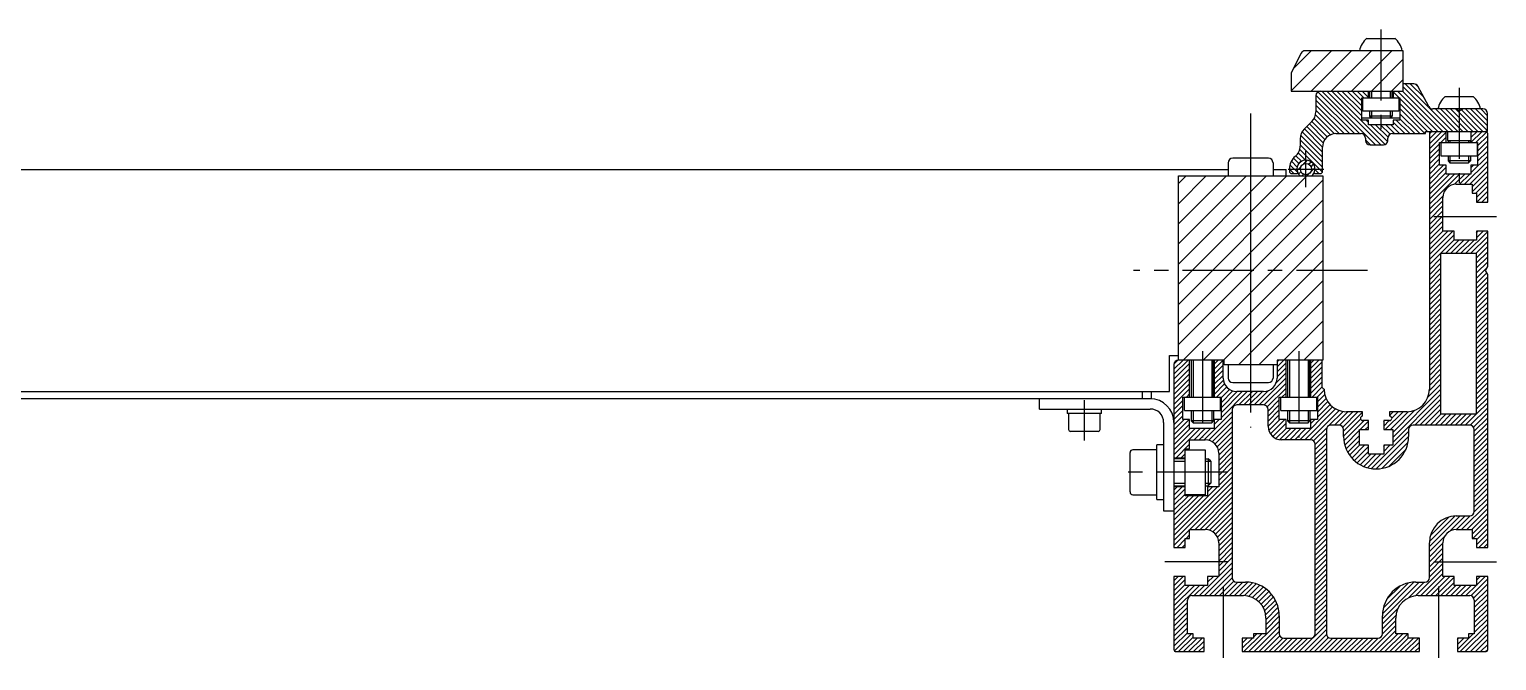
# Model space of a CAD drawing. Extents: x -10 to 2748, y -8 to 1201.
# Drawn here: x 2420.5 to 2747.9, y 66 to 206.8 of the extents above; entities that cross this region are included whole.
import ezdxf

# ---------------------------------------------------------------- set-up
doc = ezdxf.new("R2010")
doc.units = 0
doc.header["$LTSCALE"] = 0.5
doc.linetypes.add('CENTER', pattern=[50.8, 31.75, -6.35, 6.35, -6.35])
for name, color, linetype in [('MSM_CENTER', 1, 'CENTER'), ('MSM_CONTINUOUS', 7, 'CONTINUOUS'), ('MSM_NARROW', 5, 'CONTINUOUS')]:
    doc.layers.add(name, color=color, linetype=linetype)

msp = doc.modelspace()

# ---------------------------------------------------------------- linework, layer by layer
at = {"layer": 'MSM_CENTER'}
for p, q in [((2722, 206.75), (2722, 183.5)), ((2739.5, 193.75), (2739.5, 172.5)), ((2692.95, 188), (2692.95, 118)), ((2705.3, 171.6), (2705.3, 179.6)), ((2701.3, 175.6), (2709.3, 175.6)), ((2733.85, 165), (2747.85, 165)), ((2719.05, 153), (2666.85, 153)), ((2682.2, 135), (2682.2, 115.75)), ((2703.7, 135), (2703.7, 115.75)), ((2655.85, 124.1), (2655.85, 115.1)), ((2687.85, 108), (2664.05, 108)), ((2687.85, 88), (2673.85, 88)), ((2733.85, 88), (2747.85, 88)), ((2686.85, 82.5), (2686.85, 66)), ((2734.85, 82.5), (2734.85, 66))]:
    msp.add_line(p, q, dxfattribs=at)
at = {"layer": 'MSM_CONTINUOUS'}
for p, q in [((2718.88, 204.75), (2725.13, 204.75)), ((2704.22, 201.45), (2702.11, 197.21)), ((2727, 202), (2705.12, 202)), ((2727, 193), (2727, 202)), ((2702, 196.76), (2702, 193)), ((2729.4, 194.6), (2727, 194.6)), ((2732.72, 189.53), (2730.28, 194.07)), ((2702, 193), (2727, 193)), ((2707.5, 192), (2707.5, 188.34)), ((2717.75, 191.5), (2726.25, 191.5)), ((2717.75, 186.5), (2717.75, 191.5)), ((2718, 188.5), (2718, 191.5)), ((2719.25, 191.5), (2719.25, 193)), ((2719.5, 193), (2719.5, 191.5)), ((2724.5, 191.5), (2724.5, 193)), ((2724.75, 193), (2724.75, 191.5)), ((2726, 191.5), (2726, 188.5)), ((2726.25, 191.5), (2726.25, 186.5)), ((2736.38, 191.75), (2742.63, 191.75)), ((2717.75, 187), (2726.25, 187)), ((2726, 188.5), (2718, 188.5)), ((2719.5, 188.5), (2719.5, 187.43)), ((2724.5, 187.43), (2719.5, 187.43)), ((2719.5, 187.43), (2719.93, 187)), ((2724.07, 187), (2724.5, 187.43)), ((2724.5, 188.5), (2724.5, 187.43)), ((2744.8, 189), (2733.6, 189)), ((2739.5, 188.5), (2738.63, 189)), ((2740.37, 189), (2739.5, 188.5)), ((2745.8, 184), (2745.8, 188)), ((2706.62, 186.22), (2704.88, 184.48)), ((2712, 183.5), (2717.6, 183.5)), ((2719.25, 186.5), (2717.75, 186.5)), ((2719.25, 185.5), (2719.25, 186.5)), ((2724.75, 185.5), (2719.25, 185.5)), ((2724.6, 183.5), (2732, 183.5)), ((2724.75, 186.5), (2724.75, 185.5)), ((2726.25, 186.5), (2724.75, 186.5)), ((2732, 184), (2745.8, 184)), ((2732, 183.5), (2732, 184)), ((2732.85, 183.5), (2732.85, 126.51)), ((2736.6, 181.5), (2736.6, 184)), ((2736.9, 184), (2736.9, 182)), ((2742.1, 184), (2742.1, 181.5)), ((2745.85, 168.25), (2745.85, 183.5)), ((2704, 182.36), (2704, 180.74)), ((2709, 175.1), (2709, 180.5)), ((2718.6, 182.5), (2718.6, 182)), ((2719.6, 181), (2722.6, 181)), ((2723.6, 182), (2723.6, 182.5)), ((2735.1, 181.5), (2743.6, 181.5)), ((2735.1, 176.5), (2735.1, 181.5)), ((2735.5, 178.5), (2735.5, 181.5)), ((2736.9, 182), (2742.1, 182)), ((2737, 182), (2737, 181.5)), ((2742, 181.5), (2742, 182)), ((2743.5, 181.5), (2743.5, 178.5)), ((2743.6, 181.5), (2743.6, 176.5)), ((2687.95, 177), (2687.95, 174.08)), ((2696.95, 178), (2688.95, 178)), ((2697.95, 177), (2697.95, 174.08)), ((2743.5, 178.5), (2735.5, 178.5)), ((2737, 178.5), (2737, 177.43)), ((2742, 177.43), (2737, 177.43)), ((2737, 177.43), (2737.43, 177)), ((2737.43, 177), (2741.57, 177)), ((2741.57, 177), (2742, 177.43)), ((2742, 178.5), (2742, 177.43)), ((2113.75, 175.5), (2687.95, 175.5)), ((2676.85, 174.08), (2709.05, 174.08)), ((2676.85, 133), (2676.85, 174.08)), ((2692.95, 174.08), (2692.95, 131.92)), ((2697.95, 175.5), (2700.85, 175.5)), ((2700.85, 174.08), (2700.85, 175.5)), ((2701.6, 175.6), (2701.6, 175.1)), ((2702.1, 174.6), (2703.21, 174.6)), ((2707.39, 174.6), (2708.5, 174.6)), ((2709.05, 174.08), (2709.05, 133)), ((2736.6, 176.5), (2735.1, 176.5)), ((2736.6, 174.5), (2736.6, 176.5)), ((2742.1, 174.5), (2736.6, 174.5)), ((2742.1, 176.5), (2742.1, 174.5)), ((2743.6, 176.5), (2742.1, 176.5)), ((2738.85, 172.25), (2742.35, 172.25)), ((2742.35, 172.25), (2742.35, 170.25)), ((2742.35, 170.25), (2743.35, 170.25)), ((2743.35, 170.25), (2743.35, 168.25)), ((2735.85, 161.75), (2735.85, 169.25)), ((2743.35, 168.25), (2745.85, 168.25)), ((2738.35, 161.75), (2735.85, 161.75)), ((2738.35, 159.75), (2738.35, 161.75)), ((2745.85, 161.75), (2743.35, 161.75)), ((2743.35, 161.75), (2743.35, 159.75)), ((2745.85, 153.87), (2745.85, 161.75)), ((2743.35, 159.75), (2738.35, 159.75)), ((2743.35, 156.75), (2735.35, 156.75)), ((2735.35, 156.75), (2735.35, 121)), ((2743.35, 121), (2743.35, 156.75)), ((2745.35, 153), (2745.85, 153.87)), ((2745.85, 152.13), (2745.35, 153)), ((2745.85, 91.25), (2745.85, 152.13)), ((2674.85, 126), (2674.85, 134)), ((2674.85, 134), (2676.85, 134)), ((2675.85, 132), (2675.85, 91.25)), ((2687.05, 133), (2676.85, 133)), ((2679.35, 124.75), (2679.35, 133)), ((2679.7, 133), (2679.7, 124.75)), ((2684.7, 124.75), (2684.7, 133)), ((2684.85, 133), (2684.85, 124.75)), ((2686.85, 129), (2686.85, 133)), ((2687.05, 131.92), (2687.05, 133)), ((2698.85, 131.92), (2687.05, 131.92)), ((2687.95, 131.92), (2687.95, 129)), ((2697.95, 131.92), (2697.95, 129)), ((2698.85, 133), (2698.85, 129)), ((2709.05, 133), (2698.85, 133)), ((2700.85, 124.75), (2700.85, 133)), ((2701.2, 133), (2701.2, 124.75)), ((2706.2, 124.75), (2706.2, 133)), ((2706.35, 133), (2706.35, 124.75)), ((2708.95, 126.91), (2708.95, 133)), ((2688.95, 128), (2696.95, 128)), ((2126.85, 126), (2674.85, 126)), ((2668.85, 124.4), (2668.85, 126)), ((2670.85, 124.4), (2670.85, 126)), ((2677.85, 124.75), (2686.35, 124.75)), ((2677.85, 119.75), (2677.85, 124.75)), ((2678.2, 121.75), (2678.2, 124.75)), ((2686.2, 121.75), (2686.2, 124.75)), ((2686.35, 124.75), (2686.35, 119.75)), ((2695.85, 126), (2689.85, 126)), ((2699.35, 124.75), (2707.85, 124.75)), ((2699.35, 119.75), (2699.35, 124.75)), ((2699.7, 121.75), (2699.7, 124.75)), ((2707.7, 121.75), (2707.7, 124.75)), ((2707.85, 124.75), (2707.85, 119.75)), ((2670.85, 124.4), (2130.85, 124.4)), ((2645.85, 122.1), (2645.85, 124.4)), ((2645.85, 122.1), (2670.55, 122.1)), ((2652.05, 122.1), (2652.05, 121.1)), ((2659.65, 121.1), (2659.65, 122.1)), ((2678.2, 121.75), (2686.2, 121.75)), ((2679.7, 121.75), (2679.7, 119.43)), ((2684.7, 121.75), (2684.7, 119.43)), ((2688.85, 122), (2688.85, 84.5)), ((2695.85, 123), (2689.85, 123)), ((2696.85, 118.25), (2696.85, 122)), ((2699.7, 121.75), (2707.7, 121.75)), ((2701.2, 121.75), (2701.2, 119.43)), ((2706.2, 121.75), (2706.2, 119.43)), ((2717.95, 121.51), (2714.35, 121.51)), ((2717.95, 120.51), (2717.95, 121.51)), ((2723.95, 121.51), (2723.95, 120.51)), ((2727.85, 121.51), (2723.95, 121.51)), ((2659.65, 121.1), (2652.05, 121.1)), ((2652.35, 121.1), (2652.35, 117.5)), ((2659.35, 117.5), (2659.35, 121.1)), ((2673.55, 119.1), (2673.55, 99.4)), ((2679.35, 119.75), (2677.85, 119.75)), ((2679.35, 117.75), (2679.35, 119.75)), ((2684.7, 119.43), (2679.7, 119.43)), ((2679.7, 119.43), (2680.13, 119)), ((2680.13, 119), (2684.27, 119)), ((2684.27, 119), (2684.7, 119.43)), ((2684.85, 119.75), (2684.85, 117.75)), ((2686.35, 119.75), (2684.85, 119.75)), ((2700.85, 119.75), (2699.35, 119.75)), ((2700.85, 117.75), (2700.85, 119.75)), ((2706.2, 119.43), (2701.2, 119.43)), ((2701.2, 119.43), (2701.63, 119)), ((2701.63, 119), (2705.77, 119)), ((2705.77, 119), (2706.2, 119.43)), ((2706.35, 119.75), (2706.35, 117.75)), ((2707.85, 119.75), (2706.35, 119.75)), ((2712.7, 118.5), (2710.85, 118.5)), ((2719.25, 119.51), (2717.95, 119.51)), ((2719.25, 117.51), (2719.25, 119.51)), ((2722.65, 119.51), (2722.65, 117.51)), ((2723.95, 119.51), (2722.65, 119.51)), ((2741.85, 118.5), (2729.2, 118.5)), ((2735.35, 121), (2743.35, 121)), ((2658.95, 117.1), (2652.75, 117.1)), ((2684.85, 117.75), (2679.35, 117.75)), ((2679.35, 115.25), (2682.85, 115.25)), ((2679.35, 113.25), (2679.35, 115.25)), ((2706.35, 115.25), (2699.85, 115.25)), ((2706.35, 117.75), (2700.85, 117.75)), ((2709.85, 117.5), (2709.85, 72)), ((2713.7, 116), (2713.7, 117.5)), ((2717.25, 117.51), (2719.25, 117.51)), ((2717.25, 114.01), (2717.25, 117.51)), ((2722.65, 117.51), (2724.65, 117.51)), ((2724.65, 117.51), (2724.65, 114.01)), ((2728.2, 117.5), (2728.2, 116)), ((2742.85, 99.25), (2742.85, 117.5)), ((2666.05, 103.6), (2666.05, 112.4)), ((2672.05, 113), (2666.65, 113)), ((2672.05, 101.9), (2672.05, 114.1)), ((2673.55, 114.1), (2672.05, 114.1)), ((2678.35, 102.75), (2678.35, 113.25)), ((2678.35, 113.25), (2679.35, 113.25)), ((2678.35, 113), (2682.85, 113)), ((2682.85, 113), (2682.85, 103)), ((2685.85, 112.25), (2685.85, 104.75)), ((2707.35, 72), (2707.35, 114.25)), ((2719.25, 114.01), (2717.25, 114.01)), ((2719.25, 112.01), (2719.25, 114.01)), ((2722.65, 112.01), (2719.25, 112.01)), ((2722.65, 114.01), (2722.65, 112.01)), ((2724.65, 114.01), (2722.65, 114.01)), ((2675.85, 111.25), (2678.35, 111.25)), ((2678.35, 111), (2675.85, 111)), ((2682.85, 111), (2683.51, 111)), ((2684.05, 110.46), (2683.51, 111)), ((2683.51, 111), (2683.51, 105)), ((2684.05, 110.46), (2684.05, 105.54)), ((2675.85, 105), (2678.35, 105)), ((2682.85, 105), (2683.51, 105)), ((2683.51, 105), (2684.05, 105.54)), ((2666.65, 103), (2672.05, 103)), ((2672.05, 101.9), (2673.55, 101.9)), ((2678.35, 104.75), (2675.85, 104.75)), ((2682.85, 103), (2678.35, 103)), ((2683.35, 102.75), (2678.35, 102.75)), ((2683.35, 104.75), (2683.35, 102.75)), ((2685.85, 104.75), (2683.35, 104.75)), ((2673.55, 99.4), (2675.85, 99.4)), ((2738.85, 98.25), (2741.85, 98.25)), ((2679.35, 95.25), (2682.85, 95.25)), ((2679.35, 93.25), (2679.35, 95.25)), ((2738.85, 95.25), (2742.35, 95.25)), ((2742.35, 95.25), (2742.35, 93.25)), ((2678.35, 91.25), (2678.35, 93.25)), ((2678.35, 93.25), (2679.35, 93.25)), ((2685.85, 92.25), (2685.85, 84.75)), ((2732.85, 84.5), (2732.85, 92.25)), ((2735.85, 84.75), (2735.85, 92.25)), ((2742.35, 93.25), (2743.35, 93.25)), ((2743.35, 93.25), (2743.35, 91.25)), ((2675.85, 91.25), (2678.35, 91.25)), ((2743.35, 91.25), (2745.85, 91.25)), ((2675.85, 84.75), (2675.85, 68.5)), ((2678.35, 84.75), (2675.85, 84.75)), ((2678.35, 82.75), (2678.35, 84.75)), ((2683.35, 82.75), (2678.35, 82.75)), ((2683.35, 84.75), (2683.35, 82.75)), ((2685.85, 84.75), (2683.35, 84.75)), ((2689.85, 83.5), (2691.85, 83.5)), ((2729.85, 83.5), (2731.85, 83.5)), ((2738.35, 84.75), (2735.85, 84.75)), ((2738.35, 82.75), (2738.35, 84.75)), ((2743.35, 82.75), (2738.35, 82.75)), ((2743.35, 84.75), (2743.35, 82.75)), ((2745.85, 84.75), (2743.35, 84.75)), ((2745.85, 68.5), (2745.85, 84.75)), ((2678.85, 72), (2678.85, 79.5)), ((2679.85, 80.5), (2691.35, 80.5)), ((2730.35, 80.5), (2741.85, 80.5)), ((2742.85, 79.5), (2742.85, 72)), ((2696.35, 75.5), (2696.35, 72)), ((2699.35, 76), (2699.35, 72)), ((2722.35, 72), (2722.35, 76)), ((2725.35, 72), (2725.35, 75.5)), ((2680.1, 72), (2678.85, 72)), ((2680.1, 71), (2680.1, 72)), ((2682.6, 71), (2680.1, 71)), ((2682.6, 68), (2682.6, 71)), ((2691.1, 71), (2691.1, 68)), ((2693.6, 71), (2691.1, 71)), ((2693.6, 72), (2693.6, 71)), ((2696.35, 72), (2693.6, 72)), ((2700.35, 71), (2706.35, 71)), ((2710.85, 71), (2721.35, 71)), ((2728.1, 72), (2725.35, 72)), ((2728.1, 71), (2728.1, 72)), ((2730.6, 71), (2728.1, 71)), ((2730.6, 68), (2730.6, 71)), ((2739.1, 71), (2739.1, 68)), ((2741.6, 71), (2739.1, 71)), ((2741.6, 72), (2741.6, 71)), ((2742.85, 72), (2741.6, 72)), ((2676.35, 68), (2682.6, 68)), ((2691.1, 68), (2730.6, 68)), ((2739.1, 68), (2745.35, 68))]:
    msp.add_line(p, q, dxfattribs=at)
msp.add_circle((2705.3, 175.6), 1.25, dxfattribs=at)
for centre, radius, start, end in [((2721.91, 201.1), 4.75, 129.7731, 169.0684), ((2722.09, 201.1), 4.75, 10.9316, 50.2269), ((2705.12, 201), 1, 90, 153.4349), ((2703, 196.76), 1, 153.4349, 180), ((2729.4, 193.6), 1, 28.1786, 90), ((2708.5, 192), 1, 90, 180), ((2739.41, 188.1), 4.75, 129.7731, 169.0684), ((2739.59, 188.1), 4.75, 10.9316, 50.2269), ((2704.5, 188.34), 3, 315, 0), ((2733.6, 190), 1, 208.1786, 270), ((2744.8, 188), 1, 360, 90), ((2707, 182.36), 3, 135, 180), ((2712, 180.5), 3, 90, 180), ((2717.6, 182.5), 1, 360, 90), ((2724.6, 182.5), 1, 90, 180), ((2733.35, 183.5), 0.5, 90, 180), ((2745.35, 183.5), 0.5, 360, 90), ((2701, 180.74), 3, 309.9255, 360), ((2719.6, 182), 1, 180, 270), ((2722.6, 182), 1, 270, 0), ((2688.95, 177), 1, 90, 180), ((2696.95, 177), 1, 0, 90), ((2705.3, 175.6), 3.7, 129.9255, 180), ((2705.3, 175.6), 2, 310.5358, 229.4642), ((2702.1, 175.1), 0.5, 180, 270), ((2703.21, 174.9), 0.3, 270, 333.3458), ((2707.39, 174.9), 0.3, 206.6542, 270), ((2708.5, 175.1), 0.5, 270, 360), ((2738.85, 169.25), 3, 90, 180), ((2676.85, 132), 1, 90, 180), ((2689.85, 129), 3, 180, 270), ((2688.95, 129), 1, 180, 270), ((2695.85, 129), 3, 270, 0), ((2696.95, 129), 1, 270, 360), ((2709.83, 127.38), 1, 208.5701, 241.4299), ((2714.35, 126.51), 5, 180, 270), ((2727.85, 126.51), 5, 270, 360), ((2670.55, 119.1), 5.3, 0, 90), ((2670.55, 119.1), 3, 360, 90), ((2689.85, 122), 1, 90, 180), ((2695.85, 122), 1, 360, 90), ((2699.85, 118.25), 3, 180, 270), ((2710.85, 117.5), 1, 90, 180), ((2712.7, 117.5), 1, 360, 90), ((2717.95, 120.01), 0.5, 90, 270), ((2723.95, 120.01), 0.5, 270, 90), ((2729.2, 117.5), 1, 90, 180), ((2741.85, 117.5), 1, 360, 90), ((2652.75, 117.5), 0.4, 180, 270), ((2658.95, 117.5), 0.4, 270, 0), ((2682.85, 112.25), 3, 360, 90), ((2706.35, 114.25), 1, 360, 90), ((2720.95, 116), 7.25, 180, 0), ((2666.65, 112.4), 0.6, 90, 180), ((2666.65, 103.6), 0.6, 180, 270), ((2738.85, 92.25), 6, 90, 180), ((2741.85, 99.25), 1, 270, 0), ((2682.85, 92.25), 3, 360, 90), ((2738.85, 92.25), 3, 90, 180), ((2689.85, 84.5), 1, 180, 270), ((2691.85, 76), 7.5, 0, 90), ((2729.85, 76), 7.5, 90, 180), ((2731.85, 84.5), 1, 270, 0), ((2679.85, 79.5), 1, 90, 180), ((2691.35, 75.5), 5, 0, 90), ((2730.35, 75.5), 5, 90, 180), ((2741.85, 79.5), 1, 360, 90), ((2700.35, 72), 1, 180, 270), ((2706.35, 72), 1, 270, 0), ((2710.85, 72), 1, 180, 270), ((2721.35, 72), 1, 270, 0), ((2676.35, 68.5), 0.5, 180, 270), ((2745.35, 68.5), 0.5, 270, 0)]:
    msp.add_arc(centre, radius, start, end, dxfattribs=at)
at = {"layer": 'MSM_NARROW'}
for p, q in [((2702, 193.03), (2710.97, 202)), ((2702.52, 198.04), (2706.48, 202)), ((2706.46, 193), (2715.46, 202)), ((2710.95, 193), (2719.95, 202)), ((2715.44, 193), (2724.44, 202)), ((2719.93, 193), (2727, 200.07)), ((2724.42, 193), (2727, 195.58)), ((2736.94, 184), (2727, 193.94)), ((2738.06, 184), (2727.46, 194.6)), ((2731.64, 191.55), (2728.58, 194.6)), ((2730.34, 193.96), (2729.78, 194.52)), ((2714.99, 183.5), (2707.5, 190.99)), ((2716.11, 183.5), (2707.51, 192.1)), ((2717.23, 183.5), (2707.92, 192.81)), ((2720.85, 181), (2708.85, 193)), ((2721.98, 181), (2709.98, 193)), ((2723.01, 181.09), (2711.1, 193)), ((2717.75, 187.47), (2712.22, 193)), ((2717.75, 188.59), (2713.34, 193)), ((2717.75, 189.72), (2714.47, 193)), ((2717.75, 190.84), (2715.59, 193)), ((2718.21, 191.5), (2716.71, 193)), ((2719.25, 191.58), (2717.83, 193)), ((2719.25, 192.71), (2718.96, 193)), ((2719.93, 193), (2719.93, 191.5)), ((2724.07, 193), (2724.07, 191.5)), ((2726.07, 191.5), (2724.75, 192.82)), ((2724.95, 191.5), (2724.75, 191.7)), ((2734.69, 184), (2725.69, 193)), ((2733.57, 184), (2726.25, 191.32)), ((2732.45, 184), (2726.25, 190.2)), ((2735.81, 184), (2726.81, 193)), ((2710.76, 183.23), (2707.12, 186.88)), ((2711.64, 183.48), (2707.43, 187.69)), ((2713.86, 183.5), (2707.5, 189.86)), ((2712.74, 183.5), (2707.5, 188.74)), ((2719.93, 188.5), (2719.93, 187)), ((2724.07, 188.5), (2724.07, 187)), ((2731.82, 183.5), (2726.25, 189.07)), ((2730.7, 183.5), (2726.25, 187.95)), ((2729.58, 183.5), (2726.25, 186.83)), ((2739.18, 184), (2734.18, 189)), ((2740.3, 184), (2735.3, 189)), ((2741.43, 184), (2736.43, 189)), ((2742.55, 184), (2737.55, 189)), ((2743.67, 184), (2738.72, 188.95)), ((2744.79, 184), (2740, 188.79)), ((2745.8, 184.12), (2740.92, 189)), ((2745.8, 185.24), (2742.04, 189)), ((2745.8, 186.36), (2743.16, 189)), ((2745.8, 187.49), (2744.29, 189)), ((2709, 179.38), (2704.45, 183.93)), ((2709, 180.51), (2704.95, 184.55)), ((2709.16, 181.47), (2705.51, 185.11)), ((2709.54, 182.21), (2706.08, 185.68)), ((2710.07, 182.8), (2706.64, 186.24)), ((2719.25, 185.97), (2718.72, 186.5)), ((2723.54, 181.68), (2719.72, 185.5)), ((2723.63, 182.72), (2720.84, 185.5)), ((2724.1, 183.37), (2721.97, 185.5)), ((2725.09, 183.5), (2723.09, 185.5)), ((2726.21, 183.5), (2724.21, 185.5)), ((2727.33, 183.5), (2724.75, 186.08)), ((2728.46, 183.5), (2725.46, 186.5)), ((2731.95, 183.5), (2732, 183.55)), ((2732.85, 183.47), (2733.38, 184)), ((2732.85, 182.35), (2734.5, 184)), ((2732.85, 181.23), (2735.62, 184)), ((2732.85, 180.1), (2736.6, 183.85)), ((2742.1, 181.5), (2744.6, 184)), ((2742.1, 182.62), (2743.48, 184)), ((2742.1, 183.74), (2742.36, 184)), ((2743.23, 181.5), (2745.64, 183.91)), ((2709, 177.14), (2704, 182.14)), ((2709, 176.02), (2704, 181.02)), ((2709, 178.26), (2704.11, 183.15)), ((2719.73, 181), (2718.6, 182.13)), ((2732.85, 178.98), (2735.1, 181.23)), ((2732.85, 177.86), (2735.1, 180.11)), ((2735.37, 181.5), (2736.6, 182.73)), ((2736.49, 181.5), (2736.6, 181.61)), ((2737.43, 182), (2737.43, 181.5)), ((2741.57, 182), (2741.57, 181.5)), ((2743.6, 180.75), (2745.85, 183)), ((2743.6, 179.63), (2745.85, 181.88)), ((2743.6, 178.51), (2745.85, 180.76)), ((2703.35, 176.05), (2702.05, 177.36)), ((2703.71, 176.81), (2702.5, 178.02)), ((2704.31, 177.34), (2703.08, 178.57)), ((2705.18, 177.59), (2703.57, 179.2)), ((2703.63, 176.7), (2704.19, 177.27)), ((2708.97, 174.93), (2703.9, 179.99)), ((2704.79, 176.74), (2705.62, 177.57)), ((2705.88, 176.71), (2706.43, 177.25)), ((2732.85, 176.74), (2735.1, 178.99)), ((2732.85, 175.61), (2735.1, 177.86)), ((2737.43, 178.5), (2737.43, 177)), ((2740.71, 172.25), (2745.85, 177.39)), ((2741.57, 178.5), (2741.57, 177)), ((2742.1, 174.76), (2745.85, 178.51)), ((2743.6, 177.38), (2745.85, 179.63)), ((2676.85, 145.43), (2705.95, 174.54)), ((2676.85, 172.37), (2678.56, 174.08)), ((2676.85, 167.88), (2683.05, 174.08)), ((2676.85, 163.39), (2687.54, 174.08)), ((2676.85, 158.9), (2692.03, 174.08)), ((2676.85, 154.41), (2696.52, 174.08)), ((2676.85, 149.92), (2701.01, 174.08)), ((2702.56, 174.6), (2701.6, 175.56)), ((2703.46, 174.82), (2701.73, 176.55)), ((2703.33, 175.28), (2704.16, 176.11)), ((2703.65, 174.47), (2704.19, 175.02)), ((2704.38, 174.08), (2704.77, 174.47)), ((2706.36, 174.95), (2707.28, 175.86)), ((2706.43, 176.13), (2706.98, 176.68)), ((2708.17, 174.6), (2707.3, 175.48)), ((2732.85, 174.49), (2735.1, 176.74)), ((2732.85, 173.37), (2735.98, 176.5)), ((2732.85, 172.25), (2736.6, 176)), ((2732.85, 171.12), (2736.6, 174.87)), ((2732.85, 170), (2737.35, 174.5)), ((2732.85, 168.88), (2738.47, 174.5)), ((2732.85, 167.76), (2739.59, 174.5)), ((2738.44, 172.22), (2740.72, 174.5)), ((2739.59, 172.25), (2741.84, 174.5)), ((2741.83, 172.25), (2745.85, 176.27)), ((2742.1, 175.88), (2742.72, 176.5)), ((2742.35, 171.64), (2745.85, 175.14)), ((2742.35, 170.52), (2745.85, 174.02)), ((2676.85, 140.94), (2709.05, 173.14)), ((2743.2, 170.25), (2745.85, 172.9)), ((2743.35, 169.28), (2745.85, 171.78)), ((2743.45, 168.25), (2745.85, 170.65)), ((2676.85, 136.45), (2709.05, 168.65)), ((2732.85, 166.63), (2735.88, 169.66)), ((2732.85, 165.51), (2735.85, 168.51)), ((2732.85, 164.39), (2735.85, 167.39)), ((2744.57, 168.25), (2745.85, 169.53)), ((2745.69, 168.25), (2745.85, 168.41)), ((2677.89, 133), (2709.05, 164.16)), ((2732.85, 163.27), (2735.85, 166.27)), ((2732.85, 162.14), (2735.85, 165.14)), ((2732.85, 161.02), (2735.85, 164.02)), ((2732.85, 159.9), (2735.85, 162.9)), ((2732.85, 158.78), (2735.85, 161.78)), ((2732.85, 157.65), (2736.95, 161.75)), ((2732.85, 156.53), (2738.07, 161.75)), ((2732.85, 155.41), (2738.35, 160.91)), ((2740.93, 156.75), (2745.85, 161.67)), ((2742.05, 156.75), (2745.85, 160.55)), ((2743.35, 161.42), (2743.68, 161.75)), ((2743.35, 160.29), (2744.81, 161.75)), ((2682.38, 133), (2709.05, 159.67)), ((2732.85, 154.29), (2738.35, 159.79)), ((2736.44, 156.75), (2739.44, 159.75)), ((2737.56, 156.75), (2740.56, 159.75)), ((2738.68, 156.75), (2741.68, 159.75)), ((2739.81, 156.75), (2742.81, 159.75)), ((2743.17, 156.75), (2745.85, 159.43)), ((2743.35, 155.8), (2745.85, 158.3)), ((2743.35, 154.68), (2745.85, 157.18)), ((2686.87, 133), (2709.05, 155.18)), ((2732.85, 153.16), (2735.35, 155.66)), ((2732.85, 152.04), (2735.35, 154.54)), ((2743.35, 153.56), (2745.85, 156.06)), ((2743.35, 152.44), (2745.85, 154.94)), ((2690.28, 131.92), (2709.05, 150.69)), ((2732.85, 150.92), (2735.35, 153.42)), ((2732.85, 149.79), (2735.35, 152.29)), ((2732.85, 148.67), (2735.35, 151.17)), ((2743.35, 151.31), (2745.78, 153.74)), ((2743.35, 150.19), (2745.65, 152.49)), ((2743.35, 149.07), (2745.85, 151.57)), ((2732.85, 147.55), (2735.35, 150.05)), ((2732.85, 146.43), (2735.35, 148.93)), ((2732.85, 145.3), (2735.35, 147.8)), ((2743.35, 147.95), (2745.85, 150.45)), ((2743.35, 146.82), (2745.85, 149.32)), ((2743.35, 145.7), (2745.85, 148.2)), ((2694.77, 131.92), (2709.05, 146.2)), ((2732.85, 144.18), (2735.35, 146.68)), ((2732.85, 143.06), (2735.35, 145.56)), ((2732.85, 141.94), (2735.35, 144.44)), ((2743.35, 144.58), (2745.85, 147.08)), ((2743.35, 143.46), (2745.85, 145.96)), ((2743.35, 142.33), (2745.85, 144.83)), ((2700.34, 133), (2709.05, 141.71)), ((2732.85, 140.81), (2735.35, 143.31)), ((2732.85, 139.69), (2735.35, 142.19)), ((2732.85, 138.57), (2735.35, 141.07)), ((2743.35, 141.21), (2745.85, 143.71)), ((2743.35, 140.09), (2745.85, 142.59)), ((2743.35, 138.97), (2745.85, 141.47)), ((2732.85, 137.45), (2735.35, 139.95)), ((2732.85, 136.32), (2735.35, 138.82)), ((2732.85, 135.2), (2735.35, 137.7)), ((2743.35, 137.84), (2745.85, 140.34)), ((2743.35, 136.72), (2745.85, 139.22)), ((2743.35, 135.6), (2745.85, 138.1)), ((2704.83, 133), (2709.05, 137.22)), ((2732.85, 134.08), (2735.35, 136.58)), ((2732.85, 132.96), (2735.35, 135.46)), ((2732.85, 131.83), (2735.35, 134.33)), ((2743.35, 134.48), (2745.85, 136.98)), ((2743.35, 133.35), (2745.85, 135.85)), ((2743.35, 132.23), (2745.85, 134.73)), ((2675.85, 130.96), (2677.89, 133)), ((2675.85, 129.84), (2679.01, 133)), ((2675.85, 128.72), (2679.35, 132.22)), ((2675.85, 127.59), (2679.35, 131.09)), ((2675.86, 132.1), (2676.75, 132.99)), ((2680.13, 133), (2680.13, 124.75)), ((2684.27, 133), (2684.27, 124.75)), ((2684.85, 132.1), (2685.75, 133)), ((2684.85, 130.98), (2686.85, 132.98)), ((2684.85, 129.86), (2686.85, 131.86)), ((2698.85, 132.63), (2699.22, 133)), ((2698.85, 131.51), (2700.34, 133)), ((2698.85, 130.39), (2700.85, 132.39)), ((2698.85, 129.27), (2700.85, 131.27)), ((2701.63, 133), (2701.63, 124.75)), ((2705.77, 133), (2705.77, 124.75)), ((2706.35, 131.15), (2708.2, 133)), ((2706.35, 132.28), (2707.07, 133)), ((2706.35, 130.03), (2708.95, 132.63)), ((2706.35, 128.91), (2708.95, 131.51)), ((2732.85, 130.71), (2735.35, 133.21)), ((2732.85, 129.59), (2735.35, 132.09)), ((2732.85, 128.47), (2735.35, 130.97)), ((2743.35, 131.11), (2745.85, 133.61)), ((2743.35, 129.99), (2745.85, 132.49)), ((2743.35, 128.86), (2745.85, 131.36)), ((2675.85, 126.47), (2679.35, 129.97)), ((2675.85, 125.35), (2679.35, 128.85)), ((2675.85, 124.23), (2679.35, 127.73)), ((2684.85, 128.74), (2686.85, 130.74)), ((2684.85, 127.61), (2686.85, 129.61)), ((2684.85, 126.49), (2686.89, 128.53)), ((2684.85, 125.37), (2687.16, 127.68)), ((2694.83, 123), (2700.85, 129.02)), ((2695.95, 123), (2700.85, 127.9)), ((2698.65, 127.94), (2700.85, 130.14)), ((2706.35, 127.79), (2708.95, 130.39)), ((2706.35, 126.66), (2708.95, 129.26)), ((2706.35, 125.54), (2708.95, 128.14)), ((2732.83, 126.2), (2735.35, 128.72)), ((2732.85, 127.34), (2735.35, 129.84)), ((2743.35, 127.74), (2745.85, 130.24)), ((2743.35, 126.62), (2745.85, 129.12)), ((2743.35, 125.5), (2745.85, 128)), ((2675.85, 123.1), (2679.35, 126.6)), ((2678.62, 124.75), (2679.35, 125.48)), ((2685.35, 124.75), (2687.61, 127.01)), ((2686.35, 124.62), (2688.21, 126.49)), ((2686.35, 123.5), (2688.98, 126.13)), ((2686.35, 121.26), (2691.09, 126)), ((2686.35, 122.38), (2689.97, 126)), ((2686.35, 120.13), (2692.22, 126)), ((2690.34, 123), (2693.34, 126)), ((2691.46, 123), (2694.46, 126)), ((2692.58, 123), (2695.58, 126)), ((2693.71, 123), (2696.91, 126.2)), ((2696.66, 122.59), (2700.85, 126.78)), ((2699.95, 124.75), (2700.85, 125.65)), ((2706.68, 124.75), (2708.95, 127.02)), ((2707.81, 124.75), (2709.36, 126.31)), ((2707.85, 123.67), (2709.5, 125.32)), ((2707.85, 122.55), (2709.78, 124.48)), ((2724.65, 115.78), (2735.35, 126.48)), ((2724.65, 114.65), (2735.35, 125.35)), ((2732.54, 124.79), (2735.35, 127.6)), ((2743.35, 124.37), (2745.85, 126.87)), ((2743.35, 123.25), (2745.85, 125.75)), ((2743.35, 122.13), (2745.85, 124.63)), ((2675.85, 121.98), (2677.85, 123.98)), ((2675.85, 120.86), (2677.85, 122.86)), ((2675.85, 119.74), (2677.85, 121.74)), ((2680.13, 121.75), (2680.13, 119)), ((2682.59, 115.25), (2688.85, 121.51)), ((2684.27, 121.75), (2684.27, 119)), ((2696.85, 121.65), (2699.35, 124.15)), ((2696.85, 120.53), (2699.35, 123.03)), ((2696.85, 119.41), (2699.35, 121.91)), ((2701.63, 121.75), (2701.63, 119)), ((2703.92, 115.25), (2711.25, 122.58)), ((2705.04, 115.25), (2711.93, 122.14)), ((2705.77, 121.75), (2705.77, 119)), ((2706.16, 115.25), (2712.7, 121.79)), ((2707.85, 121.43), (2710.18, 123.76)), ((2707.85, 120.3), (2710.67, 123.13)), ((2710.44, 118.4), (2713.6, 121.57)), ((2711.66, 118.5), (2714.66, 121.51)), ((2712.77, 118.49), (2715.79, 121.51)), ((2713.5, 118.09), (2716.91, 121.51)), ((2713.7, 117.17), (2717.95, 121.42)), ((2723.01, 117.51), (2727.01, 121.51)), ((2723.95, 120.69), (2724.77, 121.51)), ((2724.13, 117.51), (2728.15, 121.52)), ((2724.44, 120.06), (2725.89, 121.51)), ((2724.65, 116.9), (2729.56, 121.81)), ((2729.62, 118.5), (2735.35, 124.23)), ((2730.74, 118.5), (2735.35, 123.11)), ((2731.86, 118.5), (2735.35, 121.99)), ((2741.95, 118.49), (2745.85, 122.38)), ((2742.66, 118.07), (2745.85, 121.26)), ((2743.35, 121.01), (2745.85, 123.51)), ((2675.85, 118.61), (2677.85, 120.61)), ((2675.85, 117.49), (2678.11, 119.75)), ((2675.85, 116.37), (2679.23, 119.75)), ((2675.85, 115.25), (2679.35, 118.75)), ((2683.61, 115.15), (2688.85, 120.39)), ((2684.4, 114.82), (2688.85, 119.27)), ((2684.85, 118.63), (2685.97, 119.75)), ((2685.02, 114.32), (2688.85, 118.14)), ((2696.85, 118.29), (2699.35, 120.79)), ((2697, 117.31), (2699.44, 119.75)), ((2697.37, 116.56), (2700.56, 119.75)), ((2697.9, 115.97), (2700.85, 118.92)), ((2706.35, 119.72), (2706.38, 119.75)), ((2706.35, 118.8), (2707.3, 119.75)), ((2707.02, 114.99), (2709.95, 117.91)), ((2713.7, 116.05), (2717.49, 119.84)), ((2713.78, 115.01), (2718.28, 119.51)), ((2717.4, 117.51), (2719.25, 119.36)), ((2718.52, 117.51), (2719.25, 118.23)), ((2722.65, 119.39), (2722.77, 119.51)), ((2722.65, 118.27), (2723.89, 119.51)), ((2732.99, 118.5), (2735.49, 121)), ((2734.11, 118.5), (2736.61, 121)), ((2735.23, 118.5), (2737.73, 121)), ((2736.35, 118.5), (2738.85, 121)), ((2737.48, 118.5), (2739.98, 121)), ((2738.6, 118.5), (2741.1, 121)), ((2739.72, 118.5), (2742.22, 121)), ((2740.84, 118.5), (2743.34, 121)), ((2742.85, 117.14), (2745.85, 120.14)), ((2742.85, 116.02), (2745.85, 119.02)), ((2742.85, 114.89), (2745.85, 117.89)), ((2675.85, 114.12), (2679.48, 117.75)), ((2675.85, 113), (2680.6, 117.75)), ((2675.85, 111.88), (2681.72, 117.75)), ((2680.34, 115.25), (2682.84, 117.75)), ((2681.47, 115.25), (2683.97, 117.75)), ((2685.5, 113.67), (2688.85, 117.02)), ((2685.79, 112.84), (2688.85, 115.9)), ((2685.85, 111.78), (2688.85, 114.78)), ((2698.58, 115.53), (2700.85, 117.79)), ((2699.45, 115.28), (2701.93, 117.75)), ((2700.55, 115.25), (2703.05, 117.75)), ((2701.67, 115.25), (2704.17, 117.75)), ((2702.8, 115.25), (2705.3, 117.75)), ((2707.35, 114.19), (2709.85, 116.69)), ((2707.35, 113.07), (2709.85, 115.57)), ((2713.97, 114.07), (2717.25, 117.36)), ((2714.25, 113.23), (2717.25, 116.23)), ((2714.62, 112.48), (2717.25, 115.11)), ((2719.95, 108.83), (2728.2, 117.08)), ((2720.99, 108.75), (2728.2, 115.96)), ((2722.23, 108.87), (2728.08, 114.72)), ((2742.85, 113.77), (2745.85, 116.77)), ((2742.85, 112.65), (2745.85, 115.65)), ((2676.34, 111.25), (2679.35, 114.26)), ((2677.47, 111.25), (2678.35, 112.13)), ((2685.85, 110.65), (2688.85, 113.65)), ((2685.85, 109.53), (2688.85, 112.53)), ((2685.85, 108.41), (2688.85, 111.41)), ((2707.35, 111.95), (2709.85, 114.45)), ((2707.35, 110.82), (2709.85, 113.32)), ((2707.35, 109.7), (2709.85, 112.2)), ((2715.05, 111.79), (2717.27, 114.01)), ((2715.55, 111.17), (2718.39, 114.01)), ((2716.11, 110.61), (2719.25, 113.74)), ((2716.74, 110.11), (2719.25, 112.62)), ((2717.42, 109.67), (2719.76, 112.01)), ((2718.18, 109.3), (2720.88, 112.01)), ((2719.02, 109.02), (2722, 112.01)), ((2722.65, 113.78), (2722.88, 114.01)), ((2722.65, 112.65), (2724, 114.01)), ((2723.84, 109.36), (2727.59, 113.11)), ((2742.85, 111.53), (2745.85, 114.53)), ((2742.85, 110.4), (2745.85, 113.4)), ((2742.85, 109.28), (2745.85, 112.28)), ((2675.85, 110.46), (2678.35, 110.46)), ((2682.85, 110.46), (2684.05, 110.46)), ((2685.85, 107.29), (2688.85, 110.29)), ((2685.85, 106.16), (2688.85, 109.16)), ((2685.85, 105.04), (2688.85, 108.04)), ((2707.35, 108.58), (2709.85, 111.08)), ((2707.35, 107.46), (2709.85, 109.96)), ((2707.35, 106.33), (2709.85, 108.83)), ((2742.85, 108.16), (2745.85, 111.16)), ((2742.85, 107.04), (2745.85, 110.04)), ((2742.85, 105.91), (2745.85, 108.91)), ((2675.85, 93.92), (2688.85, 106.92)), ((2675.85, 92.79), (2688.85, 105.79)), ((2675.85, 105.54), (2678.35, 105.54)), ((2682.85, 105.54), (2684.05, 105.54)), ((2707.35, 105.21), (2709.85, 107.71)), ((2707.35, 104.09), (2709.85, 106.59)), ((2707.35, 102.97), (2709.85, 105.47)), ((2742.85, 104.79), (2745.85, 107.79)), ((2742.85, 103.67), (2745.85, 106.67)), ((2742.85, 102.55), (2745.85, 105.55)), ((2675.85, 104.02), (2676.58, 104.75)), ((2675.85, 102.9), (2677.7, 104.75)), ((2675.85, 95.04), (2685.56, 104.75)), ((2675.85, 101.78), (2678.35, 104.28)), ((2675.85, 100.65), (2678.35, 103.15)), ((2675.85, 99.53), (2679.07, 102.75)), ((2675.85, 98.41), (2680.19, 102.75)), ((2675.85, 97.29), (2681.31, 102.75)), ((2675.85, 96.16), (2682.44, 102.75)), ((2679.43, 95.25), (2688.85, 104.67)), ((2680.55, 95.25), (2688.85, 103.55)), ((2681.67, 95.25), (2688.85, 102.43)), ((2683.35, 103.66), (2684.44, 104.75)), ((2707.35, 101.84), (2709.85, 104.34)), ((2707.35, 100.72), (2709.85, 103.22)), ((2707.35, 99.6), (2709.85, 102.1)), ((2742.84, 99.17), (2745.85, 102.18)), ((2742.85, 101.42), (2745.85, 104.42)), ((2742.85, 100.3), (2745.85, 103.3)), ((2682.8, 95.25), (2688.85, 101.3)), ((2683.77, 95.1), (2688.85, 100.18)), ((2684.52, 94.73), (2688.85, 99.06)), ((2707.35, 98.48), (2709.85, 100.98)), ((2707.35, 97.35), (2709.85, 99.85)), ((2707.35, 96.23), (2709.85, 98.73)), ((2732.85, 91.42), (2739.68, 98.25)), ((2732.87, 92.56), (2738.54, 98.23)), ((2737.44, 94.89), (2740.8, 98.25)), ((2738.92, 95.25), (2741.93, 98.26)), ((2740.04, 95.25), (2745.85, 101.06)), ((2741.17, 95.25), (2745.85, 99.93)), ((2742.29, 95.25), (2745.85, 98.81)), ((2675.85, 91.67), (2679.35, 95.17)), ((2685.12, 94.21), (2688.85, 97.94)), ((2685.56, 93.53), (2688.85, 96.81)), ((2685.82, 92.66), (2688.85, 95.69)), ((2707.35, 95.11), (2709.85, 97.61)), ((2707.35, 93.99), (2709.85, 96.49)), ((2707.35, 92.86), (2709.85, 95.36)), ((2733.08, 93.9), (2737.2, 98.02)), ((2742.35, 94.19), (2745.85, 97.69)), ((2742.53, 93.25), (2745.85, 96.57)), ((2743.35, 92.94), (2745.85, 95.44)), ((2676.55, 91.25), (2678.35, 93.05)), ((2677.67, 91.25), (2678.35, 91.93)), ((2678.55, 93.25), (2679.35, 94.05)), ((2685.85, 91.57), (2688.85, 94.57)), ((2685.85, 90.45), (2688.85, 93.45)), ((2685.85, 89.32), (2688.85, 92.32)), ((2707.35, 91.74), (2709.85, 94.24)), ((2707.35, 90.62), (2709.85, 93.12)), ((2707.35, 89.5), (2709.85, 92)), ((2732.85, 90.3), (2736.21, 93.66)), ((2732.85, 89.18), (2735.85, 92.18)), ((2743.35, 91.82), (2745.85, 94.32)), ((2743.9, 91.25), (2745.85, 93.2)), ((2745.02, 91.25), (2745.85, 92.08)), ((2685.85, 88.2), (2688.85, 91.2)), ((2685.85, 87.08), (2688.85, 90.08)), ((2685.85, 85.96), (2688.85, 88.96)), ((2707.35, 88.37), (2709.85, 90.87)), ((2707.35, 87.25), (2709.85, 89.75)), ((2707.35, 86.13), (2709.85, 88.63)), ((2732.85, 88.06), (2735.85, 91.06)), ((2732.85, 86.93), (2735.85, 89.93)), ((2732.85, 85.81), (2735.85, 88.81)), ((2745.76, 91.25), (2745.85, 91.34)), ((2682.64, 80.5), (2688.85, 86.71)), ((2683.76, 80.5), (2688.85, 85.59)), ((2685.85, 84.83), (2688.85, 87.83)), ((2707.35, 85.01), (2709.85, 87.51)), ((2707.35, 83.88), (2709.85, 86.38)), ((2707.35, 82.76), (2709.85, 85.26)), ((2729.75, 80.46), (2735.85, 86.57)), ((2730.91, 80.5), (2735.85, 85.44)), ((2732.85, 84.69), (2735.85, 87.69)), ((2675.85, 83.81), (2676.79, 84.75)), ((2675.85, 82.69), (2677.91, 84.75)), ((2675.85, 81.57), (2678.35, 84.07)), ((2675.85, 80.45), (2678.35, 82.95)), ((2675.85, 79.32), (2679.28, 82.75)), ((2675.85, 78.2), (2680.4, 82.75)), ((2675.85, 77.08), (2681.52, 82.75)), ((2680.39, 80.5), (2682.64, 82.75)), ((2681.52, 80.5), (2685.77, 84.75)), ((2683.35, 84.58), (2683.52, 84.75)), ((2683.35, 83.46), (2684.64, 84.75)), ((2684.88, 80.5), (2688.85, 84.47)), ((2686.01, 80.5), (2689.23, 83.72)), ((2687.13, 80.5), (2690.13, 83.5)), ((2688.25, 80.5), (2691.25, 83.5)), ((2689.37, 80.5), (2692.36, 83.48)), ((2690.5, 80.5), (2693.35, 83.35)), ((2691.6, 80.49), (2694.23, 83.11)), ((2692.58, 80.34), (2695.03, 82.79)), ((2693.41, 80.05), (2695.76, 82.4)), ((2694.13, 79.65), (2696.43, 81.94)), ((2707.35, 81.64), (2709.85, 84.14)), ((2707.35, 80.52), (2709.85, 83.02)), ((2707.35, 79.39), (2709.85, 81.89)), ((2722.35, 75.31), (2730.54, 83.5)), ((2722.37, 76.45), (2729.4, 83.48)), ((2722.57, 77.78), (2728.07, 83.28)), ((2723.29, 79.62), (2726.23, 82.56)), ((2728.15, 79.99), (2731.66, 83.5)), ((2732.03, 80.5), (2736.28, 84.75)), ((2733.15, 80.5), (2737.4, 84.75)), ((2734.27, 80.5), (2738.35, 84.58)), ((2735.4, 80.5), (2738.35, 83.45)), ((2736.52, 80.5), (2738.77, 82.75)), ((2737.64, 80.5), (2739.89, 82.75)), ((2738.76, 80.5), (2741.01, 82.75)), ((2739.89, 80.5), (2742.14, 82.75)), ((2741.01, 80.5), (2743.26, 82.75)), ((2742.1, 80.47), (2745.85, 84.22)), ((2742.73, 79.97), (2745.85, 83.1)), ((2742.85, 78.97), (2745.85, 81.97)), ((2743.35, 84.59), (2743.51, 84.75)), ((2743.35, 83.96), (2744.14, 84.75)), ((2743.35, 82.84), (2745.26, 84.75)), ((2675.85, 75.96), (2678.85, 78.96)), ((2694.76, 79.15), (2697.03, 81.42)), ((2695.3, 78.57), (2697.58, 80.84)), ((2695.74, 77.88), (2698.06, 80.21)), ((2696.08, 77.11), (2698.48, 79.5)), ((2696.3, 76.2), (2698.83, 78.73)), ((2707.35, 78.27), (2709.85, 80.77)), ((2707.35, 77.15), (2709.85, 79.65)), ((2742.85, 77.85), (2745.85, 80.85)), ((2742.85, 76.73), (2745.85, 79.73)), ((2742.85, 75.61), (2745.85, 78.61)), ((2675.85, 74.83), (2678.85, 77.83)), ((2675.85, 73.71), (2678.85, 76.71)), ((2675.85, 72.59), (2678.85, 75.59)), ((2696.35, 75.13), (2699.11, 77.89)), ((2696.35, 74.01), (2699.29, 76.95)), ((2696.35, 72.88), (2699.35, 75.88)), ((2707.35, 76.03), (2709.85, 78.53)), ((2707.35, 74.9), (2709.85, 77.4)), ((2707.35, 73.78), (2709.85, 76.28)), ((2722.35, 74.19), (2725.86, 77.7)), ((2722.35, 73.07), (2725.39, 76.1)), ((2742.85, 74.48), (2745.85, 77.48)), ((2742.85, 73.36), (2745.85, 76.36)), ((2675.85, 71.47), (2678.85, 74.47)), ((2675.85, 70.34), (2678.85, 73.34)), ((2675.85, 69.22), (2678.85, 72.22)), ((2692.59, 68), (2699.35, 74.76)), ((2693.71, 68), (2699.35, 73.64)), ((2694.83, 68), (2699.35, 72.52)), ((2703.81, 68), (2709.85, 74.04)), ((2704.94, 68), (2709.85, 72.91)), ((2707.35, 72.66), (2709.85, 75.16)), ((2719.53, 68), (2725.35, 73.82)), ((2720.65, 68), (2725.35, 72.7)), ((2722.34, 71.93), (2725.35, 74.94)), ((2739.74, 68), (2745.85, 74.11)), ((2740.86, 68), (2745.85, 72.99)), ((2742.85, 72.24), (2745.85, 75.24)), ((2675.95, 68.2), (2679.75, 72)), ((2676.87, 68), (2680.1, 71.23)), ((2678, 68), (2681, 71)), ((2679.12, 68), (2682.12, 71)), ((2680.24, 68), (2682.6, 70.36)), ((2681.36, 68), (2682.6, 69.24)), ((2691.1, 69.88), (2692.22, 71)), ((2691.1, 68.76), (2693.34, 71)), ((2691.47, 68), (2695.47, 72)), ((2693.6, 71.26), (2694.34, 72)), ((2695.96, 68), (2699.47, 71.52)), ((2697.08, 68), (2700.11, 71.03)), ((2698.2, 68), (2701.2, 71)), ((2699.32, 68), (2702.32, 71)), ((2700.45, 68), (2703.45, 71)), ((2701.57, 68), (2704.57, 71)), ((2702.69, 68), (2705.69, 71)), ((2706.06, 68), (2709.87, 71.81)), ((2707.18, 68), (2710.33, 71.15)), ((2708.3, 68), (2711.3, 71)), ((2709.43, 68), (2712.43, 71)), ((2710.55, 68), (2713.55, 71)), ((2711.67, 68), (2714.67, 71)), ((2712.79, 68), (2715.79, 71)), ((2713.92, 68), (2716.92, 71)), ((2715.04, 68), (2718.04, 71)), ((2716.16, 68), (2719.16, 71)), ((2717.28, 68), (2720.28, 71)), ((2718.41, 68), (2721.42, 71.01)), ((2721.77, 68), (2725.77, 72)), ((2722.9, 68), (2726.9, 72)), ((2724.02, 68), (2728.02, 72)), ((2725.14, 68), (2728.14, 71)), ((2726.26, 68), (2729.26, 71)), ((2727.39, 68), (2730.39, 71)), ((2728.51, 68), (2730.6, 70.09)), ((2729.63, 68), (2730.6, 68.97)), ((2739.1, 68.49), (2742.61, 72)), ((2739.1, 70.73), (2739.37, 71)), ((2739.1, 69.61), (2740.49, 71)), ((2741.98, 68), (2745.85, 71.87)), ((2743.1, 68), (2745.85, 70.75)), ((2744.23, 68), (2745.85, 69.62)), ((2682.49, 68), (2682.6, 68.11)), ((2745.35, 68), (2745.85, 68.5))]:
    msp.add_line(p, q, dxfattribs=at)

doc.saveas('drawing.dxf')
